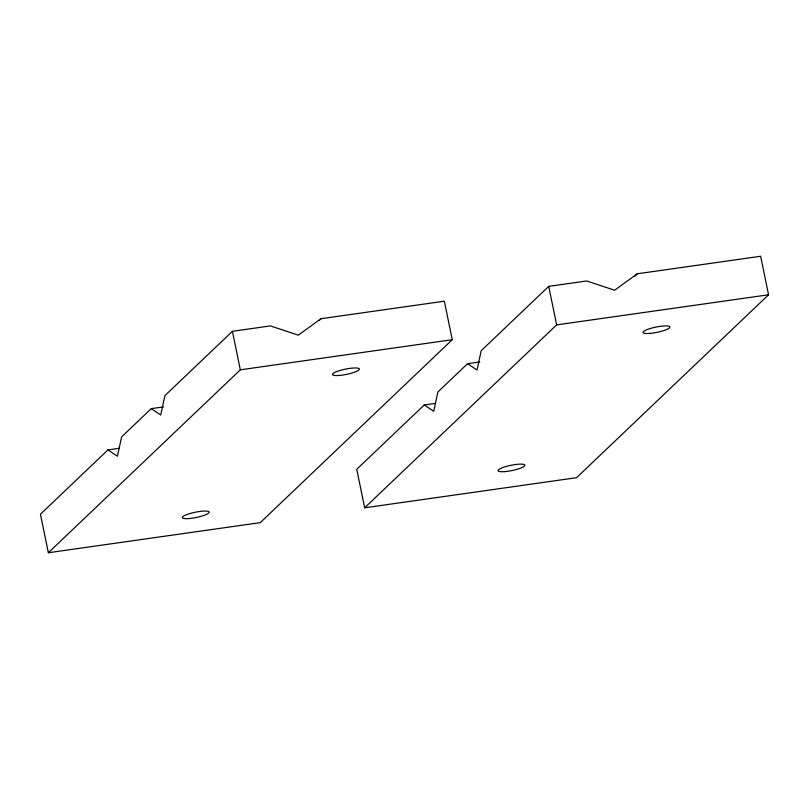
<?xml version="1.0" encoding="UTF-8"?>
<svg xmlns="http://www.w3.org/2000/svg" width="809" height="809" viewBox="0 0 809 809"><rect width="100%" height="100%" fill="white"/><g stroke="black" fill="none" stroke-linecap="round" stroke-linejoin="round"><path stroke-width="1.21" d="M107.961 449.895L40.45 514.221L48.358 552.739L260.276 522.634L452.251 339.709L444.343 301.191L320.991 318.716L298.319 335.159L270.388 325.906L232.426 331.306L164.915 395.631L160.728 414.977L151.263 408.636L121.613 436.89L117.426 456.236L107.961 449.895L118.984 448.328M48.358 552.739L240.334 369.824L452.251 339.709M319.171 320.455L320.991 318.716M424.26 404.955L356.749 469.291L364.657 507.809L576.574 477.694L768.55 294.779L760.642 256.261L637.29 273.786L614.618 290.219L586.677 280.976L548.724 286.366L481.213 350.691L477.027 370.037L467.562 363.696L437.912 391.95L433.725 411.296L424.26 404.955L435.282 403.398M364.657 507.809L556.632 324.884L768.55 294.779M634.549 276.395L637.29 273.786M151.263 408.636L163.509 406.897M467.562 363.696L479.808 361.957M548.724 286.366L556.632 324.884M232.426 331.306L240.334 369.824M649.789 333.409A13.702 2.68 -11.6 0 0 669.953 327.069A13.702 2.68 -11.6 0 0 649.829 328.656A13.702 2.68 -11.6 0 0 649.789 333.409M504.735 471.617A13.702 2.68 -11.6 0 0 524.899 465.276A13.702 2.68 -11.6 0 0 504.776 466.874A13.702 2.68 -11.6 0 0 504.735 471.617M339.214 375.457A13.702 2.68 -11.6 0 0 359.378 369.126A13.702 2.68 -11.6 0 0 339.254 370.714A13.702 2.68 -11.6 0 0 339.214 375.457M189.043 518.549A13.702 2.68 -11.6 0 0 209.207 512.208A13.702 2.68 -11.6 0 0 189.084 513.796A13.702 2.68 -11.6 0 0 189.043 518.549"/></g></svg>
